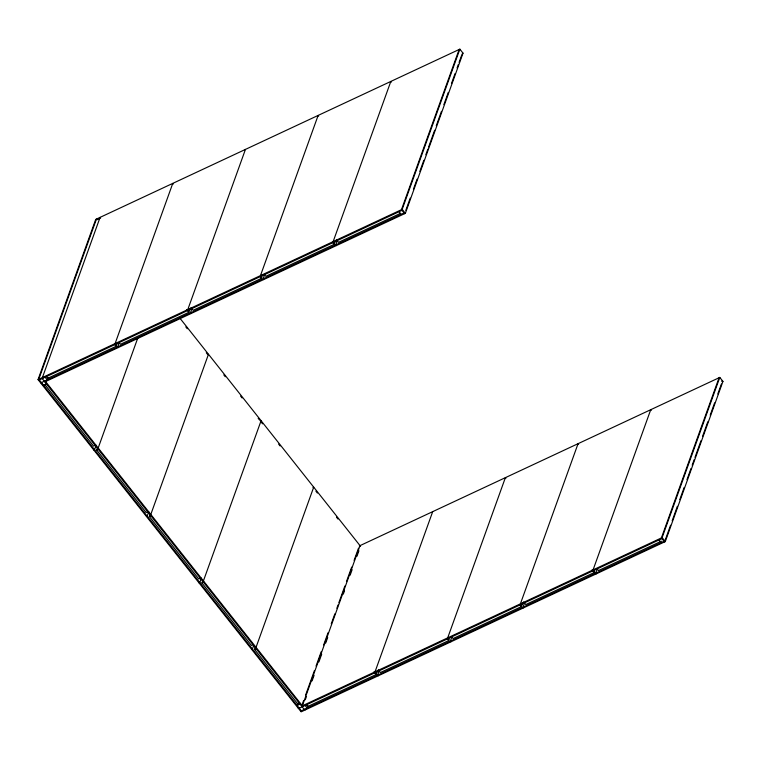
<?xml version="1.0" encoding="UTF-8"?>
<svg xmlns="http://www.w3.org/2000/svg" width="761" height="761" viewBox="0 0 761 761"><rect width="100%" height="100%" fill="white"/><g stroke="black" fill="none" stroke-linecap="round" stroke-linejoin="round"><path stroke-width="1.14" d="M359.287 545.97L719.792 377.418L722.95 381.404L665.285 541.585L301.137 711.839L38.05 379.596L95.715 219.415L459.863 49.161L463.021 53.156L405.347 213.337L44.842 381.889M48.019 377.637L47.22 379.863L45.118 377.209M46.392 376.486L47.8 378.265L116.119 346.322L117.498 342.488M119.325 342.45L117.727 346.902L118.25 347.568M96.152 445.242L94.554 449.694L93.822 450.036M148.11 511.639L146.169 512.543L96.704 450.084L97.284 448.486M137.836 337.865L98.188 447.991L97.456 448.334M245.442 149.413L187.777 309.594L188.3 310.26M119.077 342.507L120.485 344.276L188.804 312.333L190.183 308.5M192.01 308.471L190.412 312.914L190.935 313.58M148.776 511.687L147.168 516.139L146.445 516.481M200.723 578.084L198.783 578.997L149.327 516.529L149.898 514.931M208.476 354.265L150.802 514.446L150.079 514.778M191.059 307.634L193.161 310.298L261.489 278.355L262.06 276.747M264.695 274.483L263.087 278.935L263.62 279.601M201.389 578.141L199.791 582.584L199.059 582.926M253.346 644.538L251.406 645.442L201.941 582.983L202.521 581.375M264.447 274.54L265.846 276.31L334.165 244.367L335.544 240.543M337.37 240.505L335.772 244.956L336.295 245.613M38.05 379.596L402.189 209.342L459.863 49.161M405.822 210.331L410.227 198.098M413.432 189.204L417.038 179.187M419.834 171.406L423.839 160.276M425.846 154.721L427.844 149.156M428.652 146.93L434.655 130.245M436.262 125.793L441.466 111.334M443.863 104.657L448.277 92.423M451.473 83.529L455.078 73.513M457.085 67.948L458.284 64.618M459.083 62.392L461.889 54.602M253.613 645.699L252.405 649.038L251.682 649.371M299.644 703.012L297.713 703.915L254.564 649.428L255.135 647.83M297.932 703.288L297.132 705.514L300.043 704.153M302.421 703.925L303.62 700.586M305.627 695.021L314.436 670.555M316.034 666.103L321.237 651.644M323.644 644.967L328.048 632.733M331.254 623.83L334.859 613.823M336.857 608.258L338.065 604.928M338.864 602.702L344.866 586.018M346.474 581.566L351.677 567.107M354.084 560.429L358.488 548.196M302.345 705.808L360.01 545.627M305.275 699.797L306.474 696.467M312.086 680.886L314.084 675.33M318.888 661.975L321.694 654.194M325.698 643.074L327.696 637.509M343.316 594.122L344.524 590.783M350.127 575.211L352.134 569.656M356.938 556.301L358.935 550.745M307.958 705.885L307.159 708.111L305.047 705.457M432.695 511.649L375.03 671.83L375.554 672.496M306.331 704.743L307.729 706.512L376.058 674.569L377.437 670.736M379.263 670.698L377.656 675.15L378.188 675.816M378.312 669.87L380.414 672.524L448.733 640.581L449.313 638.983M451.939 636.719L450.341 641.171L450.864 641.827M451.692 636.776L453.099 638.546L521.418 606.603L522.797 602.769M524.624 602.731L523.026 607.183L523.549 607.849M523.673 601.903L525.784 604.567L594.103 572.624L594.683 571.016M597.309 568.752L595.711 573.204L596.234 573.87M301.622 706.151L662.127 537.599L719.792 377.418M670.565 525.233L664.553 541.918L661.395 537.932L719.069 377.751L719.592 378.417M672.163 520.79L677.366 506.322M679.773 499.654L684.177 487.421M686.983 479.63L690.988 468.51M692.187 465.171L694.194 459.606M694.993 457.38L700.995 440.695M702.603 436.243L707.806 421.784M710.213 415.116L714.617 402.873M717.813 393.979L721.418 383.963M99.701 218.464L96.97 219.739L96.447 219.082L38.773 379.263L301.337 710.831M462.288 53.489L463.021 53.156M39.306 379.92L401.989 210.35M400.362 213.422L338.531 242.331L336.429 239.677M41.408 382.583L404.091 213.004M41.208 383.582L41.931 383.249M43.51 385.237L46.421 383.877M95.486 445.195L93.546 446.098L44.813 384.552M96.704 450.084L98.645 449.18M260.367 421.052L261.09 420.709L203.425 580.89L202.692 581.233M149.327 516.529L151.268 515.625M312.98 487.497L313.713 487.154L256.038 647.335L255.315 647.678M201.941 582.983L203.881 582.07M722.95 381.404L722.227 381.737L721.694 381.08M254.564 649.428L256.505 648.524M297.979 707.844L298.712 707.511M299.235 708.177L661.927 538.598M661.357 541.176L598.46 570.579L597.062 568.809M300.614 711.174L664.03 541.261M459.663 50.169L459.13 49.503L401.466 209.684L404.624 213.67M391.335 82.112L390.812 81.446L333.137 241.627L333.67 242.293M651.273 410.36L650.741 409.694L593.076 569.875L593.599 570.541M402.189 209.342L405.347 213.337M662.127 537.599L665.285 541.585M399.078 211.71L401.19 214.364M659.016 539.958L661.119 542.622M318.65 116.091L318.127 115.434L260.462 275.615L260.985 276.281M578.588 444.348L578.065 443.682L520.391 603.863L520.924 604.529M332.766 242.597L334.165 244.367M592.001 569.96L594.103 572.624M505.903 478.327L505.38 477.661L447.706 637.842L448.239 638.508M260.081 276.576L261.489 278.355M520.02 604.833L521.418 606.603M173.289 184.057L172.766 183.391L115.092 343.582L115.624 344.238M186.702 309.679L188.804 312.333M447.335 638.812L448.733 640.581M100.604 218.046L100.081 217.38L42.407 377.561L42.939 378.227M179.976 318.269L360.543 546.293M185.827 326.916L187.282 328.762M206.288 352.752L207.743 354.597M223.82 374.907L225.285 376.752M240.628 396.129L242.093 397.974M258.169 418.274L259.634 420.12M261.099 421.975L262.555 423.82M278.631 444.12L280.096 445.965M315.92 491.206L317.394 493.061M336.505 517.195L337.97 519.05M375.23 671.192L376.628 672.962M114.721 344.543L116.119 346.322M373.946 671.906L376.058 674.569M45.042 380.88L302.868 706.474M304.98 709.128L305.503 709.794M42.207 378.569L304.248 709.471"/></g></svg>
